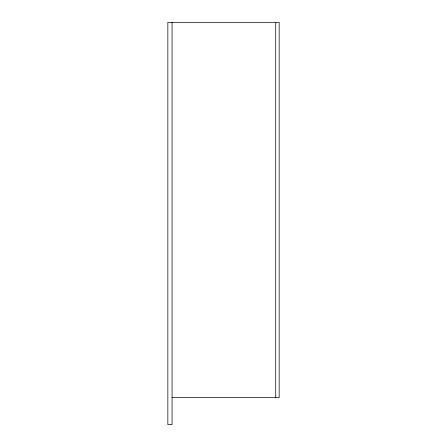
<?xml version="1.0" encoding="UTF-8"?>
<svg xmlns="http://www.w3.org/2000/svg" width="447" height="447" viewBox="0 0 447 447"><rect width="100%" height="100%" fill="white"/><g stroke="black" fill="none" stroke-linecap="round" stroke-linejoin="round"><path stroke-width="0.67" d="M172.061 397.64L279.151 397.64L279.151 22.35L167.848 22.35L167.848 424.65L172.061 424.65L172.061 22.35M275.704 22.35L275.704 397.64"/></g></svg>
